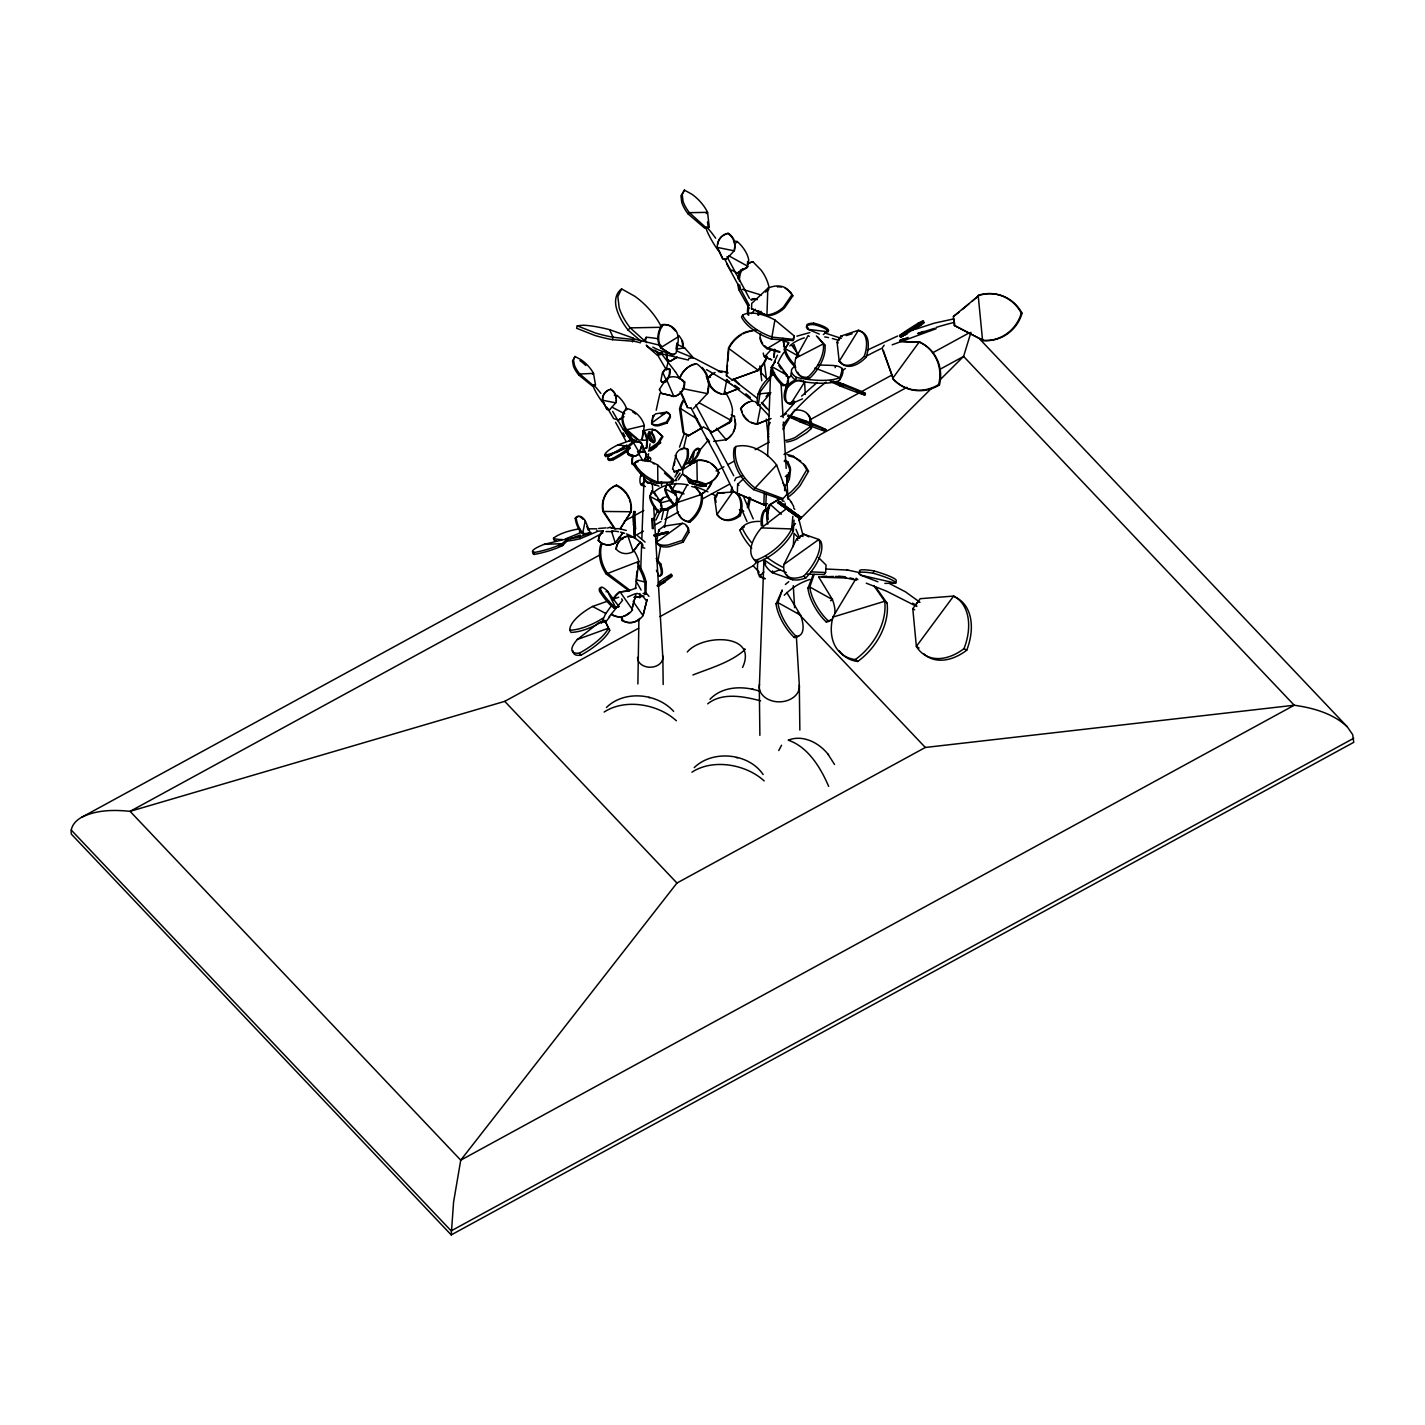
<?xml version="1.0" encoding="UTF-8"?>
<svg xmlns="http://www.w3.org/2000/svg" width="1425" height="1425" viewBox="0 0 1425 1425"><rect width="100%" height="100%" fill="white"/><g stroke="black" fill="none" stroke-linecap="round" stroke-linejoin="round"><path stroke-width="1.5" d="M616.241 400.728L615.297 394.066A11.364 10.563 37.9 0 0 610.773 389.167L608.511 390.112A11.845 11.008 37.9 0 0 602.419 400.532L606.854 409.385L609.49 409.848L615.974 402.562M643.085 593.566L645.952 593.887L646.202 582.362A19.309 6.697 66.7 0 0 637.242 562.964M624.524 446.844L625.361 445.9L626.377 446.791M686.066 434.536L684.748 434.144M737.331 493.371L765.67 505.626L737.331 493.371L737.633 484.286L743.814 478.497M751.545 308.673L751.723 303.4L767.826 288.295A25.988 19.202 -51.6 0 1 784.071 287.191L787.295 289.079L792.834 295.883L784.445 308.032A25.988 19.202 -51.6 0 1 767.968 315.78L751.545 308.673L767.968 315.78M764.228 493.21L763.871 504.129A44.798 33.113 -51.6 0 0 767.487 503.684M637.883 683.982L638.899 619.928M639.7 597.894L639.861 593.477M640.733 569.252L641.695 542.8M641.856 538.401L644.171 474.507M763.907 559.936L759.311 688.222L759.881 735.336M765.635 511.272L766.276 493.584M767.612 455.982L770.622 371.943M709.205 383.699L707.869 393.068L693.316 408.708M772.065 375.345C762.82 381.989 755.695 392.944 757.494 404.771L760.576 404.896M633.626 511.486L634.357 536.744L635.497 528.55L634.731 511.45C630.83 516.153 635.051 527.767 634.036 534.019M761.324 367.917L761.003 374.223L761.947 373.493L766.988 378.943M793.28 546.63L793.992 533.324L798.57 537.848M643.833 430.368A11.186 4.934 72.8 0 1 647.573 440.111L646.897 447.967L645.151 448.109L646.362 448.127L646.808 440.343A11.186 4.934 72.8 0 0 643.067 430.599M754.288 559.633A38.03 19.558 -39.9 0 0 756.907 562.43A38.03 19.558 -39.9 0 0 793.333 530.937L794.063 520.143M758.243 405.288L760.273 391.715L770.765 377.857M634.517 513.267L634.731 511.45M726.59 375.826L727.462 365.334M727.801 361.131L728.852 348.537A32.258 31.386 -48.6 0 1 741.321 334.857M636.173 579.832L636.939 571.051M792.852 516.367L791.659 528.924A38.03 19.558 -39.9 0 1 755.232 560.435L756.907 562.43M635.408 588.596L638.863 561.397A33.274 27.877 53.5 0 0 633.413 549.765M653.149 463.357L654.253 463.998M642.924 432.131L642.069 439.969L644.332 425.558A19.309 14.41 47 0 0 626.84 408.512L626.092 409.207A19.309 14.41 47 0 0 625.646 429.976L636.904 439.363M643.512 475.522A13.894 9.334 6.5 0 0 647.805 482.327L658.991 486.157M785.05 440.503A32.258 18.454 -41.7 0 0 795.221 437.439L810.023 426.93L810.023 418.505L808.509 415.156A32.258 18.454 -41.7 0 0 794.135 410.168M786.404 442.053A32.258 18.454 -41.7 0 0 796.593 438.989L806.764 432.612L811.377 428.48L811.716 425.523M647.627 459.42L648.589 453.756M575.237 518.255L576.163 517.952A13.894 6.484 72 0 1 585.265 520.713L582.593 533.68A13.894 6.484 72 0 1 575.237 518.255A13.894 6.484 72 0 1 578.603 516.509M582.593 533.68L589.433 534.268L589.79 531.757L585.265 520.713M774.915 319.966L771.531 339.097A30.637 13.894 27.2 0 1 741.534 317.187L742.532 315.246A30.637 13.894 27.2 0 1 774.915 319.966L794.117 335.837L793.654 339.239L792.959 340.575L771.531 339.097M792.959 340.575L794.117 335.837M688.489 462.199L693.53 451.565A11.845 3.758 -64.4 0 1 699.052 448.875L700.192 450.157A11.364 3.598 -64.4 0 1 697.466 456.249L692.871 462.127L688.489 462.199L692.871 462.127M676.038 349.018L676.911 343.051M667.256 413.107A16.37 7 -30.3 0 1 670.32 417.454L667.078 423.029L658.973 425.683A16.37 7 -30.3 0 1 652.151 424.08L652.917 415.958L655.91 413.784L666.686 412.11A16.37 7 -30.3 0 1 669.732 416.456L666.49 422.032L658.386 424.686A16.37 7 -30.3 0 1 651.563 423.083L652.917 415.958M689.237 460.988L693.316 453.649M817.79 364.693C829.243 366.528 851.616 361.451 839.325 380.493A38.03 11.525 9 0 1 795.72 380.19L796.183 377.322A38.03 11.525 9 0 1 795.471 366.261M835.192 367.632L835.513 365.655M839.325 380.493L842.496 368.363M772.582 570.873L772.279 572.672L792.834 579.85M757.726 314.818L758.421 310.828M749.176 497.093L747.413 507.371L748.499 507.852L750.494 497.681M774.505 349.232L773.775 357.461L775.307 349.606M565.493 539.452L567.221 539.576L566.099 540.752M657.709 562.18L660.737 545.579M682.522 523.313L656.462 542.212A28.215 12.059 -30.3 0 0 668.218 544.973L682.183 540.396L687.776 530.795A28.215 12.059 -30.3 0 0 682.522 523.313L663.961 526.181L658.795 529.922L656.462 542.212L657.477 543.94A28.215 12.059 -30.3 0 0 669.233 546.719L683.198 542.123L688.792 532.522M660.862 380.742L662.393 372.816A9.53 5.504 -82.4 0 1 669.322 369.218L669.928 369.289A9.191 5.308 -82.4 0 1 669.34 376.36L666.971 380.546C664.335 385.569 659.027 378.712 662.073 382.31M672.493 469.217L676.519 453.114A16.459 9.53 -82.4 0 1 685.389 448.501L688.115 449.498A15.782 9.138 -82.4 0 1 687.883 458.672L683.02 468.896L674.559 471.942L673.206 469.324M726.91 379.371L723.971 394.351L720.658 393.87A17.955 16.512 74.5 0 1 709.899 385.658L707.406 378.943A18.97 17.456 74.5 0 1 715.136 372.477M758.403 315.121L759.169 311.184M760.522 406.944L757.156 424.044L753.843 423.581A17.955 16.512 74.5 0 1 743.084 415.37L740.59 408.654A18.97 17.456 74.5 0 1 748.321 402.171L752.062 401.12M808.349 328.017L808.082 329.353L819.322 334.091M813.372 324.49A17.777 4.685 11.6 0 1 828.228 331.793L808.082 329.353A17.777 4.685 11.6 0 1 813.372 324.49L813.657 323.137A17.777 4.685 11.6 0 1 828.513 330.44L823.312 334.572M664.478 526.769L668.539 507.906M784.552 349.089L782.913 338.295M674.061 465.441L674.898 461.558M661.574 519.573L663.89 509.046M696.041 482.006A13.894 1.942 12.5 0 1 705.981 486.21L689.914 483.022A13.894 1.942 12.5 0 1 696.041 482.006L696.273 480.92A13.894 1.942 12.5 0 1 706.212 485.123L705.981 486.21L700.815 486.459L689.914 483.022L690.163 481.953A13.894 1.942 12.5 0 1 696.273 480.92M616.437 400.461L615.76 402.812L602.632 400.282A11.845 11.008 37.9 0 1 608.724 389.862M683.626 448.358L686.886 434.429M725.093 391.822A43.427 23.904 41.8 0 1 732.521 409.83L731.488 420.642L710.505 433.093L729.547 422.833L730.758 417.828M726.216 259.35L722.867 258.673L717.274 247.398L734.16 250.818L734.926 245.385L733.519 239.934A14.535 13.413 42.2 0 0 727.926 233.504L725.289 234.306A15.141 13.965 42.2 0 0 717.274 247.398L722.671 258.887L726.002 259.564L734.463 250.497L735.229 245.064L733.822 239.614A14.535 13.413 42.2 0 0 728.211 233.183L725.592 233.985A15.141 13.965 42.2 0 0 717.701 244.316M682.433 388.562L707.37 393.621L708.688 384.251L706.283 374.846A25.062 23.138 42.2 0 0 696.611 363.767L692.087 365.138A26.131 24.118 42.2 0 0 679.582 378.355M657.62 338.722A31.279 8.71 13.7 0 0 646.291 337.28L645.685 339.667A32.045 8.924 13.7 0 0 644.723 341.198M676.857 344.262L684.623 347.86L693.262 357.693L688.827 358.405L688.418 360.044L661.663 353.792L662.269 351.405L657.174 349.303A32.045 8.924 13.7 0 1 652.81 347.094M577.267 325.826L576.626 328.267L594.688 335.392A31.19 5.415 14 0 0 612.429 339.684L633.323 341.234L633.769 339.56L633.074 338.046L609.579 329.656A31.19 5.415 14 0 0 582.932 325.238L577.267 325.826L595.312 332.951A31.19 5.415 14 0 0 613.053 337.244L633.769 339.56M612.429 339.684L613.053 337.244L609.579 329.656M633.074 338.046L632.593 341.84L633.413 338.794L661.271 345.616M877.942 581.792L860.611 575.112A30.637 4.079 14.3 0 1 873.258 573.242L873.863 570.891A30.637 4.079 14.3 0 1 896.254 580.794L895.648 583.146L884.872 583.395M652.044 490.877L649.658 497.218A13.894 5.664 55.8 0 0 658.403 512.252L659.241 511.682A13.894 5.664 55.8 0 0 660.63 502.063L654.039 491.946L652.044 490.877L649.658 497.218M635.514 595.757L631.738 609.793L636.067 593.744M605.465 614.05L601.386 623.295M979.919 339.257L1347.248 726.768L1352.663 734.605L1353.75 742.318L451.226 1234.905L71.303 834.088C70.057 826.767 75.525 820.551 81.599 817.327L602.864 532.825M627.677 454.237L628.193 454.112A11.186 9.067 76.7 0 0 639.683 453.203L633.056 441.964L640.965 442.249L642.283 444.475L639.184 453.328A11.186 9.067 76.7 0 1 627.677 454.237A11.186 9.067 76.7 0 1 627.481 449.908M644.652 461.13L646.718 454.148L644.723 459.491M664.887 489.683L667.274 483.342L664.887 489.683A13.894 5.664 55.8 0 0 673.633 504.717L676.483 503.648M639.184 453.328L641.927 444.547L640.609 442.32M666.49 370.019L657.923 355.537L661.04 353.168L675.486 371.907M719.607 251.887C712.803 245.207 695.168 209.813 715.671 238.224M768.663 433.77L767.933 435.961L768.983 436.869M814.156 574.382L809.81 586.993L807.957 588.187A30.637 13.074 57.1 0 0 826.108 621.87A30.637 13.074 57.1 0 0 830.918 619.964M679.511 447.129L684.249 433.61M604.271 403.988C598.571 398.982 584.232 371.889 600.798 393.336M645.952 459.865L647.769 459.812M776.091 603.826L782.289 590.003L777.943 602.615L776.091 603.826A30.637 13.074 57.1 0 0 794.242 637.492A30.637 13.074 57.1 0 0 799.051 635.603M807.957 588.187L813.016 575.094M825.841 429.602A22.052 0.944 21.1 0 1 800.779 420.268L788.114 415.049L787.669 416.189L800.137 421.907A22.052 0.944 21.1 0 0 825.217 431.241L825.841 429.602A22.052 0.944 21.1 0 0 805.962 421.088L791.017 415.868M830.793 381.668L839.699 385.765A22.052 0.944 21.1 0 0 864.779 395.081L865.402 393.442A22.052 0.944 21.1 0 0 845.524 384.946L836.172 381.668M652.347 528.711L651.706 518.54M653.273 528.657L652.632 518.486M633.163 341.216L633.502 338.901M642.835 431.365A20.324 15.283 -52.2 0 1 655.732 430.118L662.126 436.05L655.874 445.74A20.324 15.283 -52.2 0 1 649.711 450.175M653.558 430.047A20.324 15.283 -52.2 0 1 656.533 430.778L662.928 436.691L656.676 446.399A20.324 15.283 -52.2 0 1 650.512 450.834M740.964 269.663L739.041 273.832A31.19 21.072 59.1 0 0 738.007 278.694M742.55 268.684L740.626 272.852A31.19 21.072 59.1 0 0 739.433 281.224M785.478 485.604L789.308 479.548L790.073 474.169A18.97 5.611 -50 0 0 788.257 473.029M774.256 361.968L777.48 355.163M791.783 295.011L783.412 307.177A25.988 19.202 -51.6 0 1 766.935 314.907L767.826 288.295L768.859 289.168L765.581 292.143M803.451 464.123L806.728 469.805L798.142 484.464L792.282 490.77A44.798 33.113 -51.6 0 1 787.366 494.867M793.422 456.338L805.25 465.601L808.527 471.301L799.942 485.961L794.081 492.266A44.798 33.113 -51.6 0 1 787.455 497.574M653.523 519.217L657.192 511.771M734.534 480.813L736.012 477.82L742.14 476.075M805.82 577.909L803.878 576.038A38.03 17.812 -46 0 1 783.946 564.425L796.611 539.024L803.522 534.072L818.841 539.487L820.782 541.34A38.03 17.812 -46 0 1 805.82 577.909A38.03 17.812 -46 0 1 786.743 574.685M742.567 667.452C758.51 632.932 702.08 634.072 687.295 651.991M793.582 339.382L772.528 337.155A30.637 13.894 27.2 0 1 742.532 315.246M778.762 750.548L781.541 745.239M970.959 332.328L963.585 356.41L940.019 379.852M817.647 336.87L824.933 345.135A30.637 17.153 -52 0 1 809.418 378.498L807.815 377.251A30.637 17.153 -52 0 1 795.72 358.138L808.153 335.516L809.257 336.371M695.525 486.923L702.169 495.401A23.958 16.815 -51.8 0 1 689.771 522.227L688.702 521.39A23.958 16.815 -51.8 0 1 677.427 502.455L687.438 484.518L688.186 485.106M770.266 422.512L767.63 426.93L768.574 427.999M783.073 428.711L793.03 412.021M875.734 587.118L887.062 603.167A52.814 36.32 -51 0 1 857.672 661.485L855.285 659.561A52.814 36.32 -51 0 1 832.823 617.132L856.247 578.229L857.886 579.565M676.341 473.741L678.567 470.09M659.241 389.702L665.101 380.582M759.115 314.693L761.217 311.273M674.862 476.912L679.422 469.555M837.081 342.232L840.875 336.086L858.402 330.279L860.166 331.33A30.637 16.708 -59.2 0 1 866.044 357.337A30.637 16.708 -59.2 0 1 840.946 362.395L839.183 361.344L837.081 342.232L838.292 342.962M626.288 530.438L620.071 528.889L631.061 511.753A23.958 22.711 52.3 0 0 616.526 485.141L616.045 485.515A23.958 22.711 52.3 0 0 602.935 511.433L614.549 528.746L620.356 528.639L631.061 511.753L602.935 511.433M771.139 367.632L775.342 361.398L771.139 367.632A17.777 7.143 48.3 0 0 782.539 385.48L783.501 384.607A17.777 7.143 48.3 0 0 786.992 375.202L778.299 363.072M784.356 349.57L788.559 343.336L784.356 349.57A17.777 7.143 48.3 0 0 795.738 367.418M662.34 324.597L660.416 327.607A18.828 15.764 -71.1 0 0 659.134 344.814L660.612 347.753L672.066 355.11L676.002 353.168C678.033 344.369 681.221 332.435 671.798 326.699A18.044 15.105 -71.1 0 0 663.106 324.829L662.34 324.597A18.044 15.105 -71.1 0 1 671.033 326.468L675.379 330.885M663.106 324.829L661.182 327.839A18.828 15.764 -71.1 0 0 659.9 345.046L661.36 347.967L672.6 355.27M601.35 622.173L604.075 622.137M675.236 480.35L680.028 473.118M574.952 356.482L573.509 360.008L574.435 365.121A19.647 8.995 44.8 0 0 579.815 374.027L592.782 385.124L595.49 384.999L593.512 373.368A19.647 8.995 44.8 0 0 580.937 359.652L574.952 356.482L572.512 361.024L573.438 366.136A19.647 8.995 44.8 0 0 578.817 375.042L592.087 385.819L595.49 384.999M740.305 515.654L739.094 514.942A23.958 16.37 -60.1 0 1 716.935 514.603L714.513 497.539L717.755 492.925L734.445 491.981A23.958 16.37 -60.1 0 1 740.305 515.654A23.958 16.37 -60.1 0 1 718.147 515.298M716.935 514.603L733.234 491.287A23.958 16.37 -60.1 0 1 739.094 514.942M716.062 502.348L715.35 498.02L716.526 496.613M633.573 464.318L634.517 462.983A23.958 12.397 35.5 0 1 657.691 464.995L672.76 478.942L672.796 482.345L656.907 483.431A23.958 12.397 35.5 0 1 633.573 464.318A23.958 12.397 35.5 0 1 638.044 461.736M656.907 483.431L657.851 482.095L657.691 464.995M672.137 483.253L672.76 478.942M605.785 613.569L610.63 606.836M789.699 509.17L801.188 517.507L799.14 516.313L798.428 517.311L800.137 518.932L801.188 517.507L778.46 500.959L782.806 504.147L781.773 505.572L777.427 502.384L800.137 518.932L788.666 510.595M900.137 341.252L920.033 342.356A38.03 36.444 -59 0 1 939.413 384.946A38.03 36.444 -59 0 1 893.297 378.961L882.057 348.092L884.177 345.188M751.759 548.269A52.814 28.001 36.4 0 1 739.878 530.278L741.998 527.392A52.814 28.001 36.4 0 1 759.561 521.408M825.52 572.707L824.22 574.489L807.031 574.204M919.072 648.037L916.364 646.416L912.784 608.671L920.176 598.696L953.61 596.077L956.3 597.698A52.814 35.233 -59.1 0 1 966.738 650.21A52.814 35.233 -59.1 0 1 923.525 653.612M598.286 540.485A13.894 13.413 -58.4 0 0 615.226 542.747L622.689 533.199L615.475 542.907A13.894 13.413 -58.4 0 1 598.536 540.645L598.286 540.485A13.894 13.413 -58.4 0 1 602.882 530.919M684.428 190.095L682.237 194.53L683.02 201.103A25.133 11.917 45.9 0 0 689.415 212.681L705.66 227.359L709.258 227.287L707.566 212.343A25.133 11.917 45.9 0 0 692.069 194.352L684.428 190.095L680.954 195.795L681.738 202.35A25.133 11.917 45.9 0 0 688.132 213.946L704.787 228.232L705.66 227.359M641.517 341.626L628.015 330.03L630.224 327.875L661.521 327.287A43.32 20.538 45.9 0 0 634.802 296.275L621.621 288.919L617.844 296.578L619.198 307.889A43.32 20.538 45.9 0 0 630.224 327.875L645.062 341.252M1347.248 726.768C1332.963 713.373 1313.173 707.904 1294.238 705.233L925.324 747.466L676.946 883.037L460.738 1160.164L453.577 1202.059L451.226 1234.905M605.269 622.493L609.793 616.793M766.044 396.595L768.52 393.496M610.773 389.167L610.559 389.417A11.364 10.563 37.9 0 1 615.083 394.315L616.277 398.555M606.854 409.385L609.633 409.67M609.063 616.811L622.511 600.37L621.728 598.856M761.858 403.364L770.854 392.712L757.94 393.995M616.312 396.542L617.185 395.527A19.736 10.581 40.9 0 1 626.751 409.848M649.266 432.113L652.525 434.678L654.235 439.025A9.708 2.921 64.5 0 1 653.149 442.712C642.461 429.923 652.846 428.551 654.877 438.74A9.708 2.921 64.5 0 1 653.79 442.409C649.693 442.427 646.166 434.857 649.355 431.953M617.88 420.322L623.224 416.848M785.353 476.538L787.223 475.754A19.166 9.815 40.7 0 0 789.397 468.202L787.081 462.84L787.9 461.896L784.943 460.15M736.155 242.82L737.295 241.537A25.187 13.858 41.8 0 1 748.748 260.223L747.021 267.775L735.977 273.707L748.143 266.493L728.781 255.787M729.547 422.833L731.488 420.642L699.408 402.919M645.24 480.403L641.09 485.088L645.258 486.566M783.697 414.96L794.313 403.168M751.367 313.607L755.392 309.243M771.157 349.624L764.423 356.909L771.637 359.777L764.423 356.909L763.675 355.163A14.482 7.695 -66.3 0 1 763.283 353.062M763.818 571.888L759.543 576.519L764.726 578.639M776.625 465.013L753.576 489.612A38.03 26.398 46.8 0 1 734.213 448.056L735.817 446.559A38.03 26.398 46.8 0 1 776.625 465.013L787.366 494.048L782.022 499.658L753.576 489.612M680.117 391.679L687.545 407.532L681.506 393.175M578.817 375.042L579.815 374.027L593.512 373.368L592.515 374.383M659.971 616.615L753.113 565.778L757.815 561.094M792.371 526.716L795.524 523.598M798.659 520.481L932.164 387.671M688.132 213.946L689.415 212.681L707.566 212.343L706.283 213.608M621.621 288.919C614.87 293.746 614.46 302.795 616.989 310.062A43.32 20.538 45.9 0 0 628.015 330.03M709.258 227.287L707.21 228.178M646.576 345.972L656.711 354.665L658.243 353.168L661.342 353.115M801.652 396.097L817.291 382.399M786.279 495.081L787.366 494.048M782.022 499.658L783.127 498.625L755.179 488.116A38.03 26.398 46.8 0 1 735.817 446.559M625.646 429.976L644.332 425.558L643.583 426.271M629.707 446.167L635.782 440.592L633.448 439.399M567.773 538.632L562.145 543.673A23.958 4.417 -15.6 0 1 533.573 552.615L534.072 554.432A23.958 4.417 -15.6 0 0 562.643 545.49L568.13 539.879L567.773 538.632L544.172 544.35A23.958 4.417 -15.6 0 0 533.573 552.615M786.012 376.058L786.992 375.202L772.118 366.759A17.777 7.143 48.3 0 0 783.501 384.607M606.444 707.477C624.328 689.86 657.281 693.191 673.615 711.36M604.147 712.037C625.219 698.197 658.297 704.092 676.376 720.783M709.988 699.265C722.671 685.906 743.44 685.692 759.863 691.267M707.691 703.825C722.332 692.069 743.797 696.433 760.576 700.833M694.224 767.63C712.642 749.479 748.802 753.095 763.123 774.541M691.927 772.19C712.981 758.332 746.077 764.245 764.156 780.918M953.396 316.475L978.957 295.456A38.03 36.765 -80.9 0 1 1022.063 313.286A38.03 36.765 -80.9 0 1 983.339 340.504L954.269 325.399L953.396 316.475L958.936 312.342M962.267 309.528L968.947 303.899M972.278 301.085L978.957 295.456M627.588 446.185L633.822 440.948M785.389 584.482L788.773 581.649M660.986 500.977L663.64 497.521L668.165 496.31M791.338 375.701L787.651 378.676L789.005 377.589L783.002 371.106M792.674 346.079L794.028 345.01M580.759 655.251L579.423 653.113A33.274 10.064 -32.2 0 1 577.339 639.487L598.767 622.743L604.913 620.516L609.74 630.367A33.274 10.064 -32.2 0 1 580.759 655.251A33.274 10.064 -32.2 0 1 573.224 651.029M659.152 500.994L663.64 497.521M682.539 469.805L696.861 460.435A20.164 19.558 57.2 0 1 718.895 472.637A19.736 19.148 57.2 0 1 704.894 484.126M689.54 465.245L696.861 460.435L697.252 481.846M718.913 472.619L718.61 472.851A20.164 19.558 57.2 0 0 711.253 463.891M755.232 560.435A38.03 19.558 -39.9 0 1 761.36 527.909L787.633 507.781L788.791 509.152M629.173 590.93L606.177 573.99L638.863 561.397L637.688 562.269M629.886 590.395L636.227 588.008M666.686 412.11L651.563 423.083L652.151 424.08M599.587 591.375L600.816 590.484A19.309 4.008 54.2 0 1 607.282 590.912L618.949 606.551L614.317 608.261A19.309 4.008 54.2 0 1 599.587 591.375A19.309 4.008 54.2 0 1 600.976 588.115M606.053 591.803L607.282 590.912L615.547 607.371L618.949 606.551M614.317 608.261L615.547 607.371A19.309 4.008 54.2 0 1 600.816 590.484M653.327 416.634L654.307 415.922M783.946 564.425L818.841 539.487A38.03 17.812 -46 0 1 803.878 576.038M623.812 430.297C626.305 425.772 639.362 450.46 629.832 438.882C623.313 429.548 618.984 422.887 631.471 439.363M634.054 442.16L631.756 441.305L624.542 429.798M616.544 452.544L621.799 448.964M654.039 491.946L655.571 495.775M675.022 495.098L675.86 494.528L669.269 484.429M657.691 585.622L670.908 575.647A16.601 1.835 -33.2 0 0 670.997 574.328L668.574 575.718A15.728 1.746 -33.2 0 0 658.35 582.433M830.597 600.78L832.449 599.569L818.627 576.876M794.242 637.492L796.112 636.298A30.637 13.074 57.1 0 0 800.583 615.19L786.76 592.497M826.108 621.87L827.978 620.677A30.637 13.074 57.1 0 0 832.788 618.771M613.267 459.758L612.536 458.423A19.309 3.242 -28.2 0 1 610.577 454.789L626.768 445.259L630.064 448.145A19.309 3.242 -28.2 0 1 613.267 459.758A19.309 3.242 -28.2 0 1 608.707 458.797M825.164 332.577L828.513 330.44M648.535 451.137L660.345 443.086A9.619 1.069 -33.2 0 0 660.398 442.32L659.009 443.122M658.279 586.494L671.603 576.715A16.601 1.835 -33.2 0 0 671.709 575.397L670.997 574.328M912.606 330.404L921.173 324.971L920.247 323.457L899.585 335.623L900.511 337.119L903.379 336.068M673.277 396.613A15.942 13.876 59.5 0 0 684.196 382.345L684.695 382.025A16.245 14.125 59.5 0 0 666.205 378.801L673.811 396.292L660.737 393.175L673.811 396.292A15.942 13.876 59.5 0 0 684.712 382.025M669.679 484.678L672.903 490.253L682.86 492.89M682.753 469.644L682.717 474.382L691.606 480.563M768.912 286.657A31.19 21.054 59.1 0 0 761.199 270.216L752.827 261.666L747.181 263.963M749.105 308.067L738.773 289.649L740.359 288.669A31.19 21.072 59.1 0 1 739.682 284.893M768.538 508.244L763.64 510.827A22.052 14.571 72.9 0 0 761.342 525.772M617.577 420.678L624.079 416.759M782.717 339.203L766.971 348.662A17.777 13.573 12 0 1 760.612 333.735M767.808 524.168A22.052 14.571 72.9 0 1 769.233 505.038L780.508 498.322M763.64 510.827L769.268 507.478M904.75 335.267L907.476 333.664M666.116 353.614L666.989 359.474L669.982 361.38L676.75 357.426M686.565 434.785L688.222 435.836L700.477 428.676M669.982 361.38L677.32 357.194M688.222 435.836L701.456 428.284M627.552 597.004L634.927 593.851M624.328 521.105L643.851 510.453M675.094 493.406L678.995 491.269M716.098 471.016L723.9 466.759M727.801 464.621L733.661 461.433M755.143 449.712L768.805 442.249M809.792 419.876L891.801 375.113M932.787 352.741L967.931 333.557M600.513 554.574L130.085 811.342C113.84 809.667 96.49 809.81 81.599 817.327M635.657 535.408L643.459 531.151M655.162 524.756L661.022 521.55M664.923 519.43L678.585 511.967M702.008 499.178L729.351 484.268M783.999 454.433L906.977 387.315M940.162 369.2L963.585 356.41L1294.238 705.233L460.738 1160.164L130.085 811.342L504.735 701.349L638.614 628.265M1353.697 738.275L451.191 1230.862L71.25 830.062M795.72 358.138L823.329 343.87L824.933 345.135M700.833 494.154L703.629 492.729A27.36 23.815 59.5 0 0 706.123 490.788M699.924 494.742L702.721 493.299A27.36 23.815 59.5 0 0 705.197 491.376M867.344 350.087L897.625 336.033M565.814 538.793L582.504 531.899M780.722 416.51L786.475 413.784M648.589 437.796L648.963 432.416M649.551 439.773L653.79 442.409L649.925 434.411M656.533 560.381L659.704 564.478L660.808 563.962L662.162 569.216A16.762 5.041 64.5 0 1 661.253 575.308L659.187 576.056L656.408 570.321M660.149 508.974L666.401 508.761L674.862 504.094A20.324 6.448 -16.2 0 0 677.481 498.429L677.926 499.89A20.324 6.448 -16.2 0 1 678.336 501.066M660.577 510.435L666.829 510.203L675.29 505.537A20.324 6.448 -16.2 0 0 677 503.951M802.489 398.84L790.501 404.237L789.183 403.364A22.052 10.26 -56.6 0 1 786.208 386.692A22.052 10.26 -56.6 0 1 794.812 380.226M650.708 448.839L656.515 446.274L650.299 448.234L651.385 447.361A9.12 1.015 -33.2 0 1 658.599 442.516M658.279 583.805L664.299 581.151L664.994 582.219L656.978 585.764M892.192 344.814L936.118 328.73M646.202 582.362L637.028 580.064M610.577 454.789L629.351 446.809A19.309 3.242 -28.2 0 1 612.536 458.423M566.651 541.072A23.958 6.608 -12.6 0 0 580.171 538.65L597.093 531.632L596.826 530.385M789.183 403.364L794.509 401.173M653.487 480.759L647.698 483.146A13.894 9.334 6.5 0 1 643.619 474.525M771.085 418.523L757.156 424.044L769.482 419.217M678.959 335.516L682.468 340.824A15.835 13.359 70.1 0 1 683.359 346.934M666.989 359.474L670.427 361.202M688.97 435.551L683.038 432.559L679.565 408.993L680.651 408.565A27.289 23.032 70.1 0 1 684.499 399.499M758.207 370.411L732.129 379.852L758.207 370.411A32.258 31.386 -48.6 0 0 767.273 356.624M648.019 459.367L649.159 458.066L647.68 456.748M780.205 569.626L772.279 572.672A30.637 20.467 9.5 0 1 763.622 561.468M900.244 340.379L908.152 337.387M673.847 471.835L683.02 468.896M570.641 538.739A23.958 6.608 -12.6 0 0 579.761 536.851L591.143 532.54M796.878 336.175L809.863 332.559M577.339 639.487L608.386 628.211L609.74 630.367M661.645 382.256L666.971 380.546M611.663 455.002A19.309 4.471 -23.2 0 1 605.607 456.517L605.002 455.145A19.309 4.471 -23.2 0 1 617.916 444.921L631.507 440.076M604.022 620.374A33.274 12.415 -27.5 0 1 571.015 632.415L569.875 630.224A33.274 12.415 -27.5 0 1 592.551 606.462L608.635 600.78M612.661 599.373L618.682 597.235M677.427 502.455L701.082 494.564L702.169 495.401M748.766 262.984L752.827 261.666M915.705 329.193L934.408 323.119L953.824 318.897L954.34 322.139M918.038 333.628L934.426 328.32M692.888 674.987C710.737 667.933 731.078 662.358 745.346 649.301L743.814 648.803M647.573 440.111L642.728 440.272M769.233 505.038L780.615 498.287M832.823 617.132L884.693 601.243L887.062 603.167M695.614 363.678L692.603 364.604A26.131 24.118 42.2 0 0 680.099 377.803M846.112 335.588L852.132 333.771M592.711 386.264L594.207 385.071M752.845 330.547L746.896 332.15A32.258 31.386 -48.6 0 0 743.12 333.842M668.147 532.665L654.164 536.032L658.243 534.945L658.029 534.037L653.95 535.123L667.915 531.774L668.147 532.665L658.332 535.052M660.879 502.829L671.246 500.086M654.271 534.998L658.029 534.037M659.187 576.056L660.149 575.825A16.762 5.041 64.5 0 0 661.058 569.733L659.704 564.478M707.406 378.943L707.94 378.818A18.97 17.456 74.5 0 1 712.714 373.92M740.59 408.654L741.125 408.512A18.97 17.456 74.5 0 1 748.855 402.046M667.915 531.774L658.101 534.143M674.595 504.201L676.768 503.684M633.074 455.662A11.186 9.067 76.7 0 0 632.112 463.909L632.629 463.784A11.186 9.067 76.7 0 0 634.267 464.871M654.467 535.782L658.243 534.945M734.303 416.403L735.71 424.027A19.647 18.953 81.4 0 1 726.18 439.773L725.77 439.844A19.647 18.953 81.4 0 0 731.399 434.839M642.586 439.488L639.023 440.218L626.394 429.263A19.309 14.41 47 0 1 626.84 408.512M902.738 335.035L899.585 335.623A22.052 1.033 -31.7 0 1 918.021 323.315A22.052 1.033 -31.7 0 1 921.993 322.192M676.501 349.143L684.623 347.86M642.871 546.505L642.746 547.627L644.812 548.162M628.176 590.983L619.341 592.016A19.309 16.316 89.6 0 0 612.679 599.925M634.624 597.307L642.622 596.273M713.64 441.34L726.162 439.755L716.472 428.213M619.341 592.016L629.529 590.734M633.876 597.307L644.064 596.024M774.541 372.62L773.33 372.62A2.316 2.031 18.8 0 1 771.655 369.574M660.701 413.927L665.065 413.393M702.739 485.533L706.212 485.123L700.192 483.93M724.523 492.872L717.755 492.925M730.473 492.337L734.445 491.981M598.607 528.479L605.999 527.873M718.877 371.426L722.208 371.195M718.342 371.551L725.521 371.676M671.015 480.884L676.715 480.492M756.533 329.852L746.504 331.704A32.258 31.386 -48.6 0 0 728.46 348.11L726.322 375.523L732.397 380.154M651.848 520.392L652.775 520.339M826.286 569.02L847.822 570.089M823.846 576.84L833.607 576.448M821.94 577.267L846.147 577.98M544.172 544.35L562.145 543.673L562.643 545.49L558.653 545.65M634.517 524.453L633.413 524.489L634.392 528.586L635.497 528.55L634.517 524.453L635.123 536.708M656.711 354.665L660.915 354.593M621.3 616.704A19.309 16.316 89.6 0 0 621.923 620.409L622.761 620.409A19.309 16.316 89.6 0 0 643.013 615.6L647.075 599.551L643.013 615.6L633.11 601.368M588.187 528.817L596.79 528.8M672.796 482.345L657.851 482.095A23.958 12.397 35.5 0 1 634.517 462.983M605.981 531.543L612.892 531.65M639.006 451.814L645.062 452.01L646.362 454.237M761.36 527.909L791.659 528.924L793.333 530.937M639.469 451.707L645.4 451.921M900.725 341.626L920.033 342.356M810.932 571.853L825.681 572.512L826.072 565.03L818.431 557.478M835.567 576.377L845.933 577.357M617.916 444.921L625.664 445.918M757.69 423.92L754.377 423.439A17.955 16.512 74.5 0 1 751.189 422.281M676.163 455.715L675.147 455.572L682.005 468.754L686.85 458.512A15.782 9.138 -82.4 0 0 687.099 449.338M589.433 534.268L583.52 533.377A13.894 6.484 72 0 1 576.163 517.952M1021.298 313.162A38.03 36.765 -80.9 0 1 982.573 340.379L978.173 295.331A38.03 36.765 -80.9 0 1 1021.298 313.162L1022.063 313.286M954.269 325.399L983.339 340.504M845.524 384.946L833.091 381.134M843.155 386.317L839.699 385.765L840.322 384.127A22.052 0.944 21.1 0 0 865.402 393.442M805.962 421.088L800.779 420.268L800.137 421.907L805.339 422.744M717.47 494.439L716.312 496.488M752.168 689.219L753.469 689.433M648.624 697.448L649.942 697.662M736.404 757.583L737.723 757.797M668.539 360.596L667.737 360.044L668.539 360.596A132.026 25.953 -77.3 0 0 666.419 368.558M687.545 407.532L691.392 408.316M841.035 338.366L839.414 338.509L838.951 340.29M846.895 569.893L860.255 572.761M849.888 577.944L853.646 578.764M845.203 577.784L856.496 580.207M825.253 333.094L840.732 338.188M860.611 575.112L895.648 583.146A30.637 4.079 14.3 0 0 873.258 573.242M614.068 528.408L610.025 527.392A13.894 13.413 -58.4 0 0 607.442 528.087M635.586 537.92L627.748 536.032A13.894 13.413 -58.4 0 0 616.01 549.124L616.259 549.284A13.894 13.413 -58.4 0 0 633.199 551.546L640.413 541.838L633.199 551.546L627.998 536.174A13.894 13.413 -58.4 0 0 616.259 549.284M610.025 527.392L615.76 528.728M627.748 536.032L631.578 536.904M662.269 351.405L674.524 354.629M674.239 491.197L684.071 493.905M691.695 486.477L694.99 487.403M779.689 352.331L766.971 348.662L767.167 347.753A17.777 13.573 12 0 1 764.637 345.705M677.766 337.084L660.612 347.753M742.443 289.311L761.306 295.064M769.268 348.412L779.831 351.672M866.257 583.163L886.528 591.161L915.313 605.75M634.054 455.929L628.14 453.863L633.555 455.715M647.805 482.327L655.268 484.874M644.706 486.317L640.431 483.734A11.329 6.234 -67.6 0 1 641.25 473.919M676.483 350.924L694.741 358.405L721.762 372.459M638.863 450.674L643.031 452.17L642.96 445.936M724.987 371.8L728.175 372.958M644.011 593.174L645.952 593.887M808.848 536.869L803.522 534.072M830.098 380.903L843.048 385.872M790.554 417.062L796.094 419.182M814.886 368.006L839.788 377.625A38.03 11.525 9 0 1 796.183 377.322M739.379 509.705L743.013 511.13M739.967 509.865L743.743 511.343M765.225 578.746L759.543 576.519L758.26 573.527A24.938 13.253 -66.3 0 1 758.064 561.254M731.168 414.871L734.694 416.314M661.663 353.792L656.587 351.69A32.045 8.924 13.7 0 1 646.255 345.064M692.069 482.737L695.899 484.304M629.957 440.931L629.244 440.646A11.952 6.573 -67.6 0 1 630.705 439.987M694.313 451.957L692.069 461.736L696.683 455.857A11.364 3.598 -64.4 0 0 699.39 449.783M688.115 449.498L686.423 448.643A16.459 9.53 -82.4 0 0 680.901 449.73M642.319 473.884L640.074 472.762L642.265 474.365M889.663 583.644L905.463 591.838L919.962 602.294M612.18 407.265L624.773 413.82M618.183 419.965L613.658 418.629L607.014 407.354M592.551 606.462L606.017 613.587M660.63 502.063L650.495 496.648A13.894 5.664 55.8 0 0 659.241 511.682M736.761 272.834L731.773 270.073L730.989 270.964L724.897 259.564M711.841 431.579L703.255 426.823L701.902 428.337L691.072 408.067M800.583 615.19L777.943 602.615A30.637 13.074 57.1 0 0 796.112 636.298M706.479 369.574L731.702 384.607M796.486 355.021L785.317 348.697A17.777 7.143 48.3 0 0 794.242 364.194M785.122 288.064L790.928 292.57L792.834 295.883M800.779 461.059L795.221 457.835A44.798 33.113 -51.6 0 0 788.844 456.053M708.1 440.503L706.907 439.327L708.1 440.503A164.249 75.383 -54 0 0 697.181 453.56M784.124 461.094L787.081 462.84M840.875 336.086L842.104 336.799M864.28 356.286A30.637 16.708 -59.2 0 0 858.402 330.279L839.183 361.344A30.637 16.708 -59.2 0 0 864.28 356.286L866.044 357.337M912.784 608.671L914.654 609.775M964.03 648.607A52.814 35.233 -59.1 0 0 953.61 596.077L916.364 646.416A52.814 35.233 -59.1 0 0 964.03 648.607L966.738 650.21M938.665 384.501A38.03 36.444 -59 0 0 919.285 341.893L892.567 378.516A38.03 36.444 -59 0 0 938.665 384.501L939.413 384.946M757.227 299.731L755.891 298.929A15.283 8.122 -66.3 0 0 750.779 299.66L751.688 300.069A15.283 8.122 -66.3 0 1 756.8 299.339M615.226 542.747L611.574 531.382M697.484 419.253L680.651 408.565L683.786 432.256M803.308 381.205L804.608 382.06L805.285 394.458M786.208 386.692L787.508 387.564A22.052 10.26 -56.6 0 0 790.501 404.237L804.608 382.06A22.052 10.26 -56.6 0 0 803.094 380.724M682.842 474.311L691.873 480.35M792.941 513.356L781.078 505.038L782.129 503.613L793.707 512.323M630.064 448.145L626.768 445.259M734.16 380.35L756.8 397.913M731.435 384.394L753.451 401.476M795.364 513.57L799.14 516.313M757.815 369.966L728.852 348.537M629.975 590.324L607.335 573.117A33.274 27.877 53.5 0 1 601.956 543.513M637.723 535.889L645.08 542.106M775.556 496.417L778.852 499.106M806.728 469.805L808.527 471.301M738.88 485.319L737.633 484.286M788.132 482.042L787.063 481.133L789.022 473.278M664.424 473.1L672.101 479.869M781.274 514.229L770.498 504.646A22.052 14.571 72.9 0 0 768.217 519.591M767.986 513.178L764.904 510.435A22.052 14.571 72.9 0 0 762.607 525.38M654.948 350.194L658.243 353.168M656.141 558.475L660.808 563.962M796.611 539.024L797.947 540.307M643.049 545.205L640.057 542.123A200.889 91.984 -54 0 0 626.483 533.947M753.113 565.778L759.204 572.209M797.305 612.412L925.324 747.466M504.735 701.349L676.946 883.037M761.36 402.669L766.632 408.476M733.447 378.783L739.094 384.501L733.893 378.658M761.894 402.545L768.378 409.83M810.023 426.93L811.377 428.48M828.513 754.876C819.553 742.995 802.934 734.213 788.257 740.181C808.118 746.896 820.747 767.861 828.655 786.368M816.4 335.89L823.329 343.87A30.637 17.153 -52 0 1 807.815 377.251M646.077 592.925L648.963 596.327M793.636 507.977L794.794 509.366M632.486 440.806L626.929 433.343L627.677 432.683L633.555 442.498M694.688 486.263L701.082 494.564A23.958 16.815 -51.8 0 1 688.702 521.39M827.818 753.932L834.533 764.477M788.898 498.803L791.481 502.455M791.516 345.01L798.962 355.413M873.792 585.55L884.693 601.243A52.814 36.32 -51 0 1 855.285 659.561M778.816 365.441L781.221 368.986M649.693 450.621L659.935 442.463A9.619 1.069 -33.2 0 0 660.007 441.697M614.887 528.497L603.416 511.041A23.958 22.711 52.3 0 1 616.526 485.141M675.397 371.765L680.046 379.175M918.021 323.315L918.947 324.811A22.052 1.033 -31.7 0 1 921.173 324.971L900.511 337.119A22.052 1.033 -31.7 0 1 918.947 324.811M668.699 484.821L673.972 493.388M657.691 499.213L659.793 502.633M612.643 411.398L623.58 430.172M726.982 256.607L749.443 298.448M695.792 404.932L733.733 475.736M637.492 451.636L643.013 461.005M666.49 422.032L667.078 423.029M682.183 540.396L683.198 542.123M663.961 526.181L664.656 527.375M658.795 529.922L659.49 531.115M615.582 422.281L625.931 441.144M636.067 581.133L641.09 590.021M726.59 263.643L739.807 287.886M694.331 415.726L717.096 457.532L734.035 492.409M791.124 501.796L793.814 506.748M623.046 446.844L623.544 447.771M740.359 288.669L749.318 305.467M787.9 461.896L790.216 467.257A19.166 9.815 40.7 0 1 788.043 474.81M641.125 484.037L641.802 485.373M602.632 400.282L606.997 409.224M604.913 620.516L608.386 628.211A33.274 10.064 -32.2 0 1 579.423 653.113M586.744 526.502L588.347 530.136M743.814 497.343L753.219 518.914M741.837 509.758L747.003 521.603M659.597 389.47L661.111 392.944M686.066 475.932L688.685 481.971M764.584 355.573L765.332 357.319M759.81 574.239L761.092 577.232M795.969 529.334L799.692 538.205M700.192 450.157L699.853 449.267A11.845 3.758 -64.4 0 0 695.489 450.603M708.457 378.907L706.782 374.294A25.062 23.138 42.2 0 0 702.169 367.49M883.286 350.425L892.584 376.93M798.837 519.199L803.023 535.462M666.401 508.761L666.829 510.203M741.125 408.512L742.069 412.003M707.94 378.818L710.434 385.534A17.955 16.512 74.5 0 0 721.192 393.727M579.761 536.851L580.171 538.65M579.672 532.843L579.583 528.835A23.958 6.608 -12.6 0 0 553.488 538.258L553.88 540.057A23.958 6.608 -12.6 0 0 556.088 540.77M646.612 457.853L645.97 454.807A161.827 31.617 -77.3 0 0 642.141 445.099M783.269 340.326L784.338 346.4M785.033 503.114L785.923 509.331M707.477 221.926L708.082 226.076M666.633 353.418L667.417 359.296M811.894 424.044L809.863 416.723A32.258 18.454 -41.7 0 0 807.423 414.123M764.423 363.215L766.329 378.017M759.846 365.904L761.752 380.707M766.294 419.11L768.823 442.552M954.518 322.62L954.786 325.47M781.096 384.447L783.109 417.596M783.376 422.032L786.173 468.451M786.582 475.077L788.061 499.391M793.28 585.604L794.616 607.709M796.361 636.441L799.3 685.069L799.853 730.063M652.294 483.485L652.703 490.111M653.772 507.781L662.857 657.905L663.177 684.517M661.414 481.597L661.61 485.622M735.175 420.215L735.3 424.116A19.647 18.953 81.4 0 1 733.394 431.561M747.626 261.505L747.733 264.854M645.026 594.278L644.866 582.932A19.309 6.697 66.7 0 0 637.812 566.188M784.676 490.681L784.623 486.263A22.052 12.308 42.5 0 0 782.913 482.843M774.666 375.185A4.845 3.669 -0.7 0 1 771.709 369.253M799.3 685.069A20.092 15.212 -0.7 0 1 778.62 701.848A20.092 15.212 -0.7 0 1 759.489 684.249M623.063 432.79A164.249 64.855 59.3 0 1 625.076 436.567M634.517 341.305A260.152 169.824 -0.4 0 1 640.466 342.802M726.322 379.567A260.152 169.824 -0.4 0 1 729.76 381.829M734.783 385.302A260.152 169.824 -0.4 0 1 739.646 388.882M745.916 393.781A260.152 169.824 -0.4 0 1 750.423 397.557M754.769 401.405A260.152 169.824 -0.4 0 1 768.841 415.779M783.109 426.912A2.458 1.639 -39.8 0 1 783.127 429.548M636.743 593.37A279.015 54.506 -77.3 0 1 645.935 600.263M655.981 520A164.249 75.383 -54 0 1 660.47 510.773M671.638 490.592A164.249 75.383 -54 0 1 676.109 483.324M678.425 479.726A164.249 75.383 -54 0 1 681.969 474.365M689.397 463.82A164.249 75.383 -54 0 1 691.944 460.364M649.141 449.837A132.026 25.953 -77.3 0 1 650.049 443.745M651.742 433.414A132.026 25.953 -77.3 0 1 652.49 429.228M656.212 410.222A132.026 25.953 -77.3 0 1 660.007 393.318M634.713 441.127A161.827 31.617 -77.3 0 1 640.52 443.122M916.845 606.48A2.565 1.995 -58.9 0 1 919.392 602.08M784.267 595.276A442.89 166.458 61.4 0 1 809.827 579.458M819.126 577.143A442.89 166.458 61.4 0 1 826.678 576.199M838.648 576.181A442.89 166.458 61.4 0 1 844.9 576.769M912.623 603.167A442.89 166.458 61.4 0 1 916.489 605.536M565.885 540.574A200.889 91.984 -54 0 1 572.601 537.813M574.257 537.207A200.889 91.984 -54 0 1 580.385 535.123M584.392 533.965A200.889 91.984 -54 0 1 590.271 532.54M597.841 531.258A200.889 91.984 -54 0 1 603.309 530.777M611.966 530.848A200.889 91.984 -54 0 1 618.468 531.703M620.534 532.148A200.889 91.984 -54 0 1 624.542 533.271M782.183 501.066A318.879 28.999 83.3 0 1 784.088 501.315M799.603 537.777A1.853 1.639 -16.5 0 1 802.97 536.548M662.536 655.429A12.665 9.583 -0.7 0 1 651.421 667.185A12.665 9.583 -0.7 0 1 637.545 657.388M647.876 456.819A3.064 2.316 -0.7 0 1 650.833 459.206A3.064 2.316 -0.7 0 1 647.68 461.451M646.166 461.112A3.064 2.316 -0.7 0 1 644.795 459.687M777.818 363.25A256.874 96.544 61.4 0 1 783.964 352.349M789.806 345.883A256.874 96.544 61.4 0 1 804.341 337.868M824.719 336.923A256.874 96.544 61.4 0 1 828.495 337.6M832.36 338.509A256.874 96.544 61.4 0 1 838.31 340.343M782.931 425.095A318.879 208.549 -0.4 0 1 826.09 382.132M841.748 370.928A318.879 208.549 -0.4 0 1 845.381 368.541M866.436 356.107A318.879 208.549 -0.4 0 1 880.899 348.733M899.834 340.308A318.879 208.549 -0.4 0 1 903.735 338.722M917.629 333.486A318.879 208.549 -0.4 0 1 923.703 331.384M936.047 327.429A318.879 208.549 -0.4 0 1 952.88 322.709M652.917 493.246A200.889 79.568 59.4 0 1 666.134 485.391M667.826 484.928A200.889 79.568 59.4 0 1 687.064 484.732M695.774 486.94A200.889 79.568 59.4 0 1 707.922 491.803M711.52 493.602A200.889 79.568 59.4 0 1 715.172 495.562M628.193 454.112A11.186 9.067 76.7 0 1 628.407 447.735M632.629 463.784A11.186 9.067 76.7 0 1 633.591 455.537M635.497 465.69A11.186 9.067 76.7 0 1 632.112 463.909M809.418 378.498A30.637 17.153 -52 0 1 797.751 372.246M706.248 376.734A44.496 24.492 41.8 0 1 710.541 377.197M822.261 429.727A22.052 0.944 21.1 0 1 825.217 431.241M795.72 380.19A38.03 11.525 9 0 1 791.053 372.923M777.373 286.87A25.988 19.202 -51.6 0 1 781.417 287.031M787.508 387.564A22.052 10.26 -56.6 0 1 801.117 380.119M787.045 454.557A44.798 33.113 -51.6 0 1 793.44 456.338M676.305 499.391A13.894 5.664 55.8 0 1 673.633 504.717M856.247 391.145A22.052 0.944 21.1 0 1 864.779 395.081M689.771 522.227A23.958 16.815 -51.8 0 1 679.333 514.728M730.918 491.625A24.938 13.253 -66.3 0 1 732.076 486.958M857.672 661.485A52.814 36.32 -51 0 1 839.343 650.851M783.073 567.31A52.814 28.001 36.4 0 1 765.777 556.445M751.349 542.426A52.814 28.001 36.4 0 1 741.998 527.392M786.315 572.583A52.814 28.001 36.4 0 1 763.658 559.33M739.878 530.278A52.814 28.001 36.4 0 1 744.384 526.876M807.191 326.913A17.777 4.685 11.6 0 1 813.657 323.137M765.795 563.677A30.637 20.467 9.5 0 1 763.925 559.669M859.809 571.603A30.637 4.079 14.3 0 1 873.863 570.891M827.978 620.677A30.637 13.074 57.1 0 1 809.81 586.993L832.449 599.569A30.637 13.074 57.1 0 1 834.908 613.106M602.882 618.183A33.274 12.415 -27.5 0 1 569.875 630.224M620.766 616.758A19.309 16.316 89.6 0 1 611.467 614.603L612.305 614.603A19.309 16.316 89.6 0 0 632.558 609.793L620.178 592.016A19.309 16.316 89.6 0 0 613.498 599.925M629.476 612.465A19.309 16.316 89.6 0 1 623.883 616.027M679.565 408.993A27.289 23.032 70.1 0 1 683.412 399.926M641.25 476.36A11.329 6.234 -67.6 0 1 641.962 474.222M654.752 507.015A20.324 6.448 -16.2 0 1 654.342 505.839M658.154 510.061A20.324 6.448 -16.2 0 1 655.197 508.458M738.773 289.649A31.19 21.072 59.1 0 1 737.918 284.02M627.463 452.527A11.329 6.234 -67.6 0 1 627.071 450.888M696.54 460.667A20.164 19.558 57.2 0 1 707.833 462.003M718.627 472.868A19.736 19.148 57.2 0 1 704.591 484.358M614.3 395.206A20.164 10.812 40.9 0 1 617.203 395.527M794.046 345.01A31.279 22.711 52.5 0 1 797.198 354.291M783.679 341.181A32.045 23.263 52.5 0 1 788.88 342.588M748.267 420.464A17.955 16.512 74.5 0 1 743.618 415.227M646.861 342.677A32.045 8.924 13.7 0 1 646.309 337.298M681.845 380.279A16.245 14.125 59.5 0 1 684.16 382.363M665.742 369.431A9.53 5.504 -82.4 0 1 669.928 369.307M664.727 370.322A9.53 5.504 -82.4 0 0 662.999 372.905L666.383 380.457L668.735 376.271A9.191 5.308 -82.4 0 0 669.34 369.2M766.882 356.197A32.258 31.386 -48.6 0 1 757.815 369.966M622.761 620.409A19.309 16.316 89.6 0 1 622.119 616.704M639.932 618.272A19.309 16.316 89.6 0 1 621.923 620.409M579.939 360.667A19.647 8.995 44.8 0 1 585.817 365.53M681.827 341.074A15.835 13.359 70.1 0 1 682.717 347.183M686.494 463.802A28.037 24.385 59.5 0 1 694.474 462.965M711.307 482.042A27.36 23.815 59.5 0 1 707.388 489.078M712.215 481.454A27.36 23.815 59.5 0 1 707.245 489.701M685.906 463.731A28.037 24.385 59.5 0 1 688.952 462.84M690.519 462.555A28.037 24.385 59.5 0 1 695.382 462.395M686.155 526.074A28.215 12.059 -30.3 0 1 688.792 532.522M617.969 451.066A19.309 4.471 -23.2 0 1 605.002 455.145M605.607 456.517A19.309 4.471 -23.2 0 1 606.427 454.308M619.056 537.154A33.274 27.877 53.5 0 1 622.707 539.238M606.177 573.99A33.274 27.877 53.5 0 1 600.78 544.386M632.611 411.878A19.309 14.41 47 0 1 635.639 414.052M762.624 343.372A17.777 13.573 12 0 1 760.398 338.117M747.929 314.782A14.482 7.695 -66.3 0 1 748.499 304.95M748.82 315.192A14.482 7.695 -66.3 0 1 748.713 308.067M661.218 508.743A13.894 5.664 55.8 0 1 658.403 512.252M660.594 504.86A13.894 5.664 55.8 0 1 661.075 506.926M787.384 380.813A17.777 7.143 48.3 0 1 782.539 385.48M733.519 241.039A25.775 14.179 41.8 0 1 737.295 241.573M534.072 554.432A23.958 4.417 -15.6 0 1 533.787 551.849M562.18 539.487A23.958 6.608 -12.6 0 1 553.488 538.258M616.045 485.515A23.958 22.711 52.3 0 1 625.735 493.157M626.644 494.439A23.958 22.711 52.3 0 1 628.888 498.536M629.458 499.997A23.958 22.711 52.3 0 1 630.331 502.972M630.616 504.486A23.958 22.711 52.3 0 1 630.562 512.127M580.011 516.937A13.894 6.484 72 0 1 582.932 519.234M598.536 540.645A13.894 13.413 -58.4 0 1 603.131 531.08M738.257 388.722L723.971 394.351L738.257 388.722M706.462 438.277L709.472 441.857L706.462 438.277M675.86 494.528L665.724 489.113A13.894 5.664 55.8 0 0 674.47 504.147A13.894 5.664 55.8 0 0 675.86 494.528"/></g></svg>
